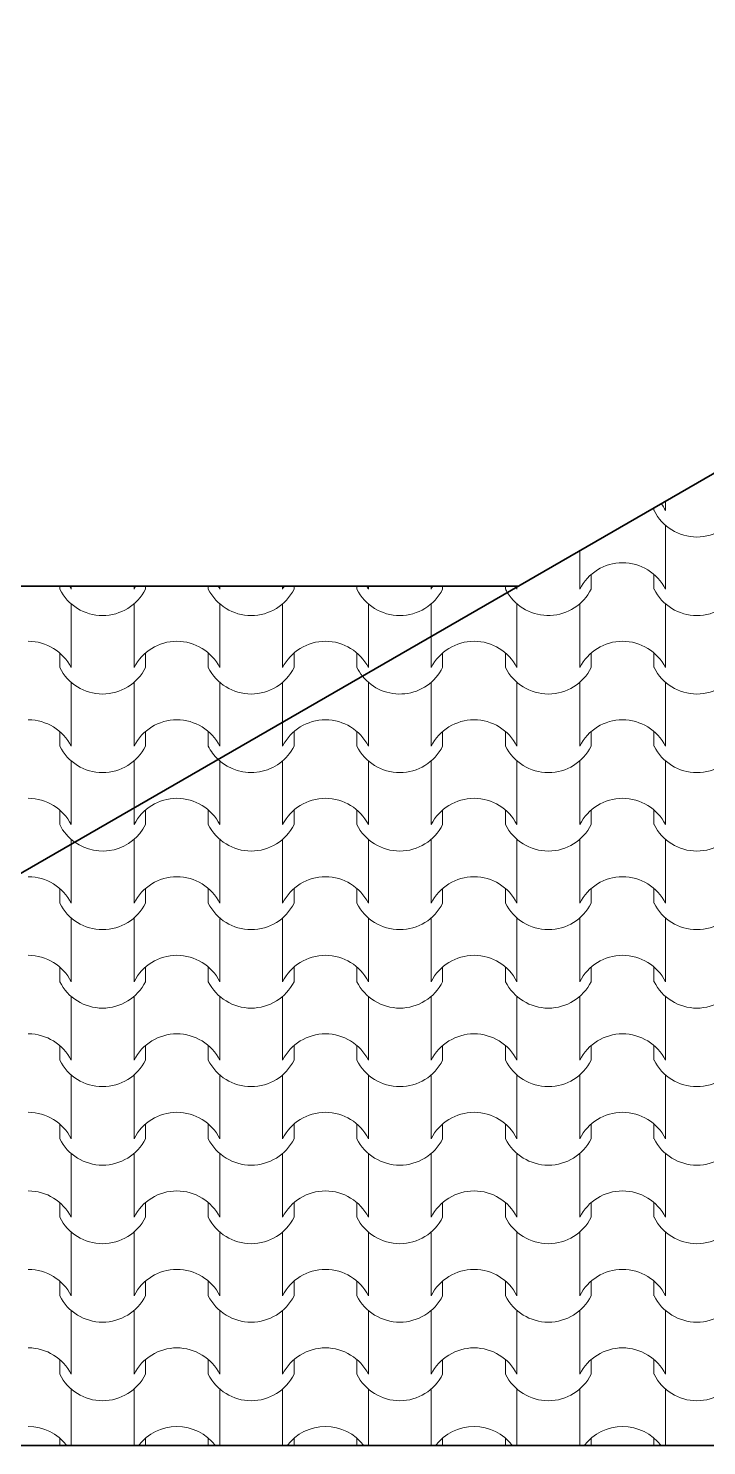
# Model space of a CAD drawing. Header units: millimetres. Extents: x 102766 to 172228, y -127504 to -81044.
# Drawn here: x 126594 to 127892, y -100622 to -97908 of the extents above; entities that cross this region are included whole.
import ezdxf

# ---------------------------------------------------------------- set-up
doc = ezdxf.new("R2010")
doc.units = ezdxf.units.MM
doc.header["$MEASUREMENT"] = 0
doc.layers.add('2D Drafting - General_Pen_No__105', color=7, linetype='Continuous', lineweight=13, true_color=0xcae6ff)
doc.layers.add('2D Drafting - General_Pen_No__82', color=7, linetype='Continuous', lineweight=20, true_color=0xaaaaaa)
doc.layers.add('Shell - Roof_Pen_No__21', color=7, linetype='Continuous', lineweight=35)

# ---------------------------------------------------------------- blocks, each defined once
blk = doc.blocks.new('*X6')
at = {"layer": '2D Drafting - General_Pen_No__82', "linetype": 'Continuous'}
for p, q in [((127791.6, -98826.3), (127791.6, -98831.8)), ((127813.6, -98813.6), (127813.6, -98831.8)), ((127813.6, -98860.2), (127813.6, -98921.1)), ((127649.4, -98908.4), (127649.4, -98921.1)), ((127649.4, -98921.1), (127649.4, -98982.1)), ((127813.6, -98921.1), (127813.6, -98982.1)), ((127671.4, -98954.1), (127671.4, -98982.1)), ((127791.6, -98954.1), (127791.6, -98982.1)), ((127529.2, -98977.8), (127529.2, -98982.1)), ((127529.2, -99010.5), (127529.2, -99071.5)), ((127649.4, -99010.5), (127649.4, -99071.5)), ((127813.6, -99010.5), (127813.6, -99071.5)), ((127364.9, -99072.6), (127364.9, -99132.5)), ((127529.2, -99071.5), (127529.2, -99132.5)), ((127649.4, -99071.5), (127649.4, -99132.5)), ((127813.6, -99071.5), (127813.6, -99132.5)), ((127386.9, -99104.4), (127386.9, -99132.5)), ((127507.2, -99104.4), (127507.2, -99132.5)), ((127671.4, -99104.4), (127671.4, -99132.5)), ((127791.6, -99104.4), (127791.6, -99132.5)), ((127244.7, -99160.9), (127244.7, -99221.8)), ((127364.9, -99160.9), (127364.9, -99221.8)), ((127529.2, -99160.9), (127529.2, -99221.8)), ((127649.4, -99160.9), (127649.4, -99221.8)), ((127813.6, -99160.9), (127813.6, -99221.8)), ((127080.4, -99236.9), (127080.4, -99282.8)), ((127244.7, -99221.8), (127244.7, -99282.8)), ((127364.9, -99221.8), (127364.9, -99282.8)), ((127529.2, -99221.8), (127529.2, -99282.8)), ((127649.4, -99221.8), (127649.4, -99282.8)), ((127813.6, -99221.8), (127813.6, -99282.8)), ((127102.4, -99254.8), (127102.4, -99282.8)), ((127222.7, -99254.8), (127222.7, -99282.8)), ((127386.9, -99254.8), (127386.9, -99282.8)), ((127507.2, -99254.8), (127507.2, -99282.8)), ((127671.4, -99254.8), (127671.4, -99282.8)), ((127791.6, -99254.8), (127791.6, -99282.8)), ((126960.2, -99311.2), (126960.2, -99372.2)), ((127080.4, -99311.2), (127080.4, -99372.2)), ((127244.7, -99311.2), (127244.7, -99372.2)), ((127364.9, -99311.2), (127364.9, -99372.2)), ((127529.2, -99311.2), (127529.2, -99372.2)), ((127649.4, -99311.2), (127649.4, -99372.2)), ((127813.6, -99311.2), (127813.6, -99372.2)), ((126960.2, -99372.2), (126960.2, -99433.1)), ((127080.4, -99372.2), (127080.4, -99433.1)), ((127244.7, -99372.2), (127244.7, -99433.1)), ((127364.9, -99372.2), (127364.9, -99433.1)), ((127529.2, -99372.2), (127529.2, -99433.1)), ((127649.4, -99372.2), (127649.4, -99433.1)), ((127813.6, -99372.2), (127813.6, -99433.1)), ((126796, -99401.1), (126796, -99433.1)), ((126818, -99405.1), (126818, -99433.1)), ((126938.2, -99405.1), (126938.2, -99433.1)), ((127102.4, -99405.1), (127102.4, -99433.1)), ((127222.7, -99405.1), (127222.7, -99433.1)), ((127386.9, -99405.1), (127386.9, -99433.1)), ((127507.2, -99405.1), (127507.2, -99433.1)), ((127671.4, -99405.1), (127671.4, -99433.1)), ((127791.6, -99405.1), (127791.6, -99433.1)), ((126675.7, -99470.5), (126675.7, -99522.5)), ((126796, -99461.5), (126796, -99522.5)), ((126960.2, -99461.5), (126960.2, -99522.5)), ((127080.4, -99461.5), (127080.4, -99522.5)), ((127244.7, -99461.5), (127244.7, -99522.5)), ((127364.9, -99461.5), (127364.9, -99522.5)), ((127529.2, -99461.5), (127529.2, -99522.5)), ((127649.4, -99461.5), (127649.4, -99522.5)), ((127813.6, -99461.5), (127813.6, -99522.5)), ((126675.7, -99522.5), (126675.7, -99583.5)), ((126796, -99522.5), (126796, -99583.5)), ((126960.2, -99522.5), (126960.2, -99583.5)), ((127080.4, -99522.5), (127080.4, -99583.5)), ((127244.7, -99522.5), (127244.7, -99583.5)), ((127364.9, -99522.5), (127364.9, -99583.5)), ((127529.2, -99522.5), (127529.2, -99583.5)), ((127649.4, -99522.5), (127649.4, -99583.5)), ((127813.6, -99522.5), (127813.6, -99583.5)), ((126653.7, -99555.4), (126653.7, -99583.5)), ((126818, -99555.4), (126818, -99583.5)), ((126938.2, -99555.4), (126938.2, -99583.5)), ((127102.4, -99555.4), (127102.4, -99583.5)), ((127222.7, -99555.4), (127222.7, -99583.5)), ((127386.9, -99555.4), (127386.9, -99583.5)), ((127507.2, -99555.4), (127507.2, -99583.5)), ((127671.4, -99555.4), (127671.4, -99583.5)), ((127791.6, -99555.4), (127791.6, -99583.5)), ((126675.7, -99611.9), (126675.7, -99672.8)), ((126796, -99611.9), (126796, -99672.8)), ((126960.2, -99611.9), (126960.2, -99672.8)), ((127080.4, -99611.9), (127080.4, -99672.8)), ((127244.7, -99611.9), (127244.7, -99672.8)), ((127364.9, -99611.9), (127364.9, -99672.8)), ((127529.2, -99611.9), (127529.2, -99672.8)), ((127649.4, -99611.9), (127649.4, -99672.8)), ((127813.6, -99611.9), (127813.6, -99672.8)), ((126675.7, -99672.8), (126675.7, -99733.8)), ((126796, -99672.8), (126796, -99733.8)), ((126960.2, -99672.8), (126960.2, -99733.8)), ((127080.4, -99672.8), (127080.4, -99733.8)), ((127244.7, -99672.8), (127244.7, -99733.8)), ((127364.9, -99672.8), (127364.9, -99733.8)), ((127529.2, -99672.8), (127529.2, -99733.8)), ((127649.4, -99672.8), (127649.4, -99733.8)), ((127813.6, -99672.8), (127813.6, -99733.8)), ((126653.7, -99705.8), (126653.7, -99733.8)), ((126818, -99705.8), (126818, -99733.8)), ((126938.2, -99705.8), (126938.2, -99733.8)), ((127102.4, -99705.8), (127102.4, -99733.8)), ((127222.7, -99705.8), (127222.7, -99733.8)), ((127386.9, -99705.8), (127386.9, -99733.8)), ((127507.2, -99705.8), (127507.2, -99733.8)), ((127671.4, -99705.8), (127671.4, -99733.8)), ((127791.6, -99705.8), (127791.6, -99733.8)), ((126675.7, -99762.2), (126675.7, -99823.2)), ((126796, -99762.2), (126796, -99823.2)), ((126960.2, -99762.2), (126960.2, -99823.2)), ((127080.4, -99762.2), (127080.4, -99823.2)), ((127244.7, -99762.2), (127244.7, -99823.2)), ((127364.9, -99762.2), (127364.9, -99823.2)), ((127529.2, -99762.2), (127529.2, -99823.2)), ((127649.4, -99762.2), (127649.4, -99823.2)), ((127813.6, -99762.2), (127813.6, -99823.2)), ((126675.7, -99823.2), (126675.7, -99884.1)), ((126796, -99823.2), (126796, -99884.1)), ((126960.2, -99823.2), (126960.2, -99884.1)), ((127080.4, -99823.2), (127080.4, -99884.1)), ((127244.7, -99823.2), (127244.7, -99884.1)), ((127364.9, -99823.2), (127364.9, -99884.1)), ((127529.2, -99823.2), (127529.2, -99884.1)), ((127649.4, -99823.2), (127649.4, -99884.1)), ((127813.6, -99823.2), (127813.6, -99884.1)), ((126653.7, -99856.1), (126653.7, -99884.1)), ((126818, -99856.1), (126818, -99884.1)), ((126938.2, -99856.1), (126938.2, -99884.1)), ((127102.4, -99856.1), (127102.4, -99884.1)), ((127222.7, -99856.1), (127222.7, -99884.1)), ((127386.9, -99856.1), (127386.9, -99884.1)), ((127507.2, -99856.1), (127507.2, -99884.1)), ((127671.4, -99856.1), (127671.4, -99884.1)), ((127791.6, -99856.1), (127791.6, -99884.1)), ((126675.7, -99912.5), (126675.7, -99973.5)), ((126796, -99912.5), (126796, -99973.5)), ((126960.2, -99912.5), (126960.2, -99973.5)), ((127080.4, -99912.5), (127080.4, -99973.5)), ((127244.7, -99912.5), (127244.7, -99973.5)), ((127364.9, -99912.5), (127364.9, -99973.5)), ((127529.2, -99912.5), (127529.2, -99973.5)), ((127649.4, -99912.5), (127649.4, -99973.5)), ((127813.6, -99912.5), (127813.6, -99973.5)), ((126675.7, -99973.5), (126675.7, -100034.5)), ((126796, -99973.5), (126796, -100034.5)), ((126960.2, -99973.5), (126960.2, -100034.5)), ((127080.4, -99973.5), (127080.4, -100034.5)), ((127244.7, -99973.5), (127244.7, -100034.5)), ((127364.9, -99973.5), (127364.9, -100034.5)), ((127529.2, -99973.5), (127529.2, -100034.5)), ((127649.4, -99973.5), (127649.4, -100034.5)), ((127813.6, -99973.5), (127813.6, -100034.5)), ((126653.7, -100006.4), (126653.7, -100034.5)), ((126818, -100006.4), (126818, -100034.5)), ((126938.2, -100006.4), (126938.2, -100034.5)), ((127102.4, -100006.4), (127102.4, -100034.5)), ((127222.7, -100006.4), (127222.7, -100034.5)), ((127386.9, -100006.4), (127386.9, -100034.5)), ((127507.2, -100006.4), (127507.2, -100034.5)), ((127671.4, -100006.4), (127671.4, -100034.5)), ((127791.6, -100006.4), (127791.6, -100034.5)), ((126675.7, -100062.9), (126675.7, -100123.8)), ((126796, -100062.9), (126796, -100123.8)), ((126960.2, -100062.9), (126960.2, -100123.8)), ((127080.4, -100062.9), (127080.4, -100123.8)), ((127244.7, -100062.9), (127244.7, -100123.8)), ((127364.9, -100062.9), (127364.9, -100123.8)), ((127529.2, -100062.9), (127529.2, -100123.8)), ((127649.4, -100062.9), (127649.4, -100123.8)), ((127813.6, -100062.9), (127813.6, -100123.8)), ((126675.7, -100123.8), (126675.7, -100184.8)), ((126796, -100123.8), (126796, -100184.8)), ((126960.2, -100123.8), (126960.2, -100184.8)), ((127080.4, -100123.8), (127080.4, -100184.8)), ((127244.7, -100123.8), (127244.7, -100184.8)), ((127364.9, -100123.8), (127364.9, -100184.8)), ((127529.2, -100123.8), (127529.2, -100184.8)), ((127649.4, -100123.8), (127649.4, -100184.8)), ((127813.6, -100123.8), (127813.6, -100184.8)), ((126653.7, -100156.8), (126653.7, -100184.8)), ((126818, -100156.8), (126818, -100184.8)), ((126938.2, -100156.8), (126938.2, -100184.8)), ((127102.4, -100156.8), (127102.4, -100184.8)), ((127222.7, -100156.8), (127222.7, -100184.8)), ((127386.9, -100156.8), (127386.9, -100184.8)), ((127507.2, -100156.8), (127507.2, -100184.8)), ((127671.4, -100156.8), (127671.4, -100184.8)), ((127791.6, -100156.8), (127791.6, -100184.8)), ((126675.7, -100213.2), (126675.7, -100274.2)), ((126796, -100213.2), (126796, -100274.2)), ((126960.2, -100213.2), (126960.2, -100274.2)), ((127080.4, -100213.2), (127080.4, -100274.2)), ((127244.7, -100213.2), (127244.7, -100274.2)), ((127364.9, -100213.2), (127364.9, -100274.2)), ((127529.2, -100213.2), (127529.2, -100274.2)), ((127649.4, -100213.2), (127649.4, -100274.2)), ((127813.6, -100213.2), (127813.6, -100274.2)), ((126675.7, -100274.2), (126675.7, -100335.1)), ((126796, -100274.2), (126796, -100335.1)), ((126960.2, -100274.2), (126960.2, -100335.1)), ((127080.4, -100274.2), (127080.4, -100335.1)), ((127244.7, -100274.2), (127244.7, -100335.1)), ((127364.9, -100274.2), (127364.9, -100335.1)), ((127529.2, -100274.2), (127529.2, -100335.1)), ((127649.4, -100274.2), (127649.4, -100335.1)), ((127813.6, -100274.2), (127813.6, -100335.1)), ((126653.7, -100307.1), (126653.7, -100335.1)), ((126818, -100307.1), (126818, -100335.1)), ((126938.2, -100307.1), (126938.2, -100335.1)), ((127102.4, -100307.1), (127102.4, -100335.1)), ((127222.7, -100307.1), (127222.7, -100335.1)), ((127386.9, -100307.1), (127386.9, -100335.1)), ((127507.2, -100307.1), (127507.2, -100335.1)), ((127671.4, -100307.1), (127671.4, -100335.1)), ((127791.6, -100307.1), (127791.6, -100335.1)), ((126675.7, -100363.5), (126675.7, -100424.5)), ((126796, -100363.5), (126796, -100424.5)), ((126960.2, -100363.5), (126960.2, -100424.5)), ((127080.4, -100363.5), (127080.4, -100424.5)), ((127244.7, -100363.5), (127244.7, -100424.5)), ((127364.9, -100363.5), (127364.9, -100424.5)), ((127529.2, -100363.5), (127529.2, -100424.5)), ((127649.4, -100363.5), (127649.4, -100424.5)), ((127813.6, -100363.5), (127813.6, -100424.5)), ((126675.7, -100424.5), (126675.7, -100485.5)), ((126796, -100424.5), (126796, -100485.5)), ((126960.2, -100424.5), (126960.2, -100485.5)), ((127080.4, -100424.5), (127080.4, -100485.5)), ((127244.7, -100424.5), (127244.7, -100485.5)), ((127364.9, -100424.5), (127364.9, -100485.5)), ((127529.2, -100424.5), (127529.2, -100485.5)), ((127649.4, -100424.5), (127649.4, -100485.5)), ((127813.6, -100424.5), (127813.6, -100485.5)), ((126653.7, -100457.4), (126653.7, -100485.5)), ((126818, -100457.4), (126818, -100485.5)), ((126938.2, -100457.4), (126938.2, -100485.5)), ((127102.4, -100457.4), (127102.4, -100485.5)), ((127222.7, -100457.4), (127222.7, -100485.5)), ((127386.9, -100457.4), (127386.9, -100485.5)), ((127507.2, -100457.4), (127507.2, -100485.5)), ((127671.4, -100457.4), (127671.4, -100485.5)), ((127791.6, -100457.4), (127791.6, -100485.5)), ((126675.7, -100513.9), (126675.7, -100574.8)), ((126796, -100513.9), (126796, -100574.8)), ((126960.2, -100513.9), (126960.2, -100574.8)), ((127080.4, -100513.9), (127080.4, -100574.8)), ((127244.7, -100513.9), (127244.7, -100574.8)), ((127364.9, -100513.9), (127364.9, -100574.8)), ((127529.2, -100513.9), (127529.2, -100574.8)), ((127649.4, -100513.9), (127649.4, -100574.8)), ((127813.6, -100513.9), (127813.6, -100574.8)), ((126675.7, -100574.8), (126675.7, -100622.1)), ((126796, -100574.8), (126796, -100622.1)), ((126960.2, -100574.8), (126960.2, -100622.1)), ((127080.4, -100574.8), (127080.4, -100622.1)), ((127244.7, -100574.8), (127244.7, -100622.1)), ((127364.9, -100574.8), (127364.9, -100622.1)), ((127529.2, -100574.8), (127529.2, -100622.1)), ((127649.4, -100574.8), (127649.4, -100622.1)), ((127813.6, -100574.8), (127813.6, -100622.1)), ((126653.7, -100607.8), (126653.7, -100622.1)), ((126818, -100607.8), (126818, -100622.1)), ((126938.2, -100607.8), (126938.2, -100622.1)), ((127102.4, -100607.8), (127102.4, -100622.1)), ((127222.7, -100607.8), (127222.7, -100622.1)), ((127386.9, -100607.8), (127386.9, -100622.1)), ((127507.2, -100607.8), (127507.2, -100622.1)), ((127671.4, -100607.8), (127671.4, -100622.1)), ((127791.6, -100607.8), (127791.6, -100622.1))]:
    blk.add_line(p, q, dxfattribs=at)
for centre, radius, start, end in [((127873.8, -98790.5), 91.9, 206.7044, 333.2956), ((127731.2, -98873.7), 92.5, 26.9885, 36.7804), ((127731.8, -99024.1), 92.5, 90.1705, 153.0115), ((127731.2, -99024.1), 92.5, 26.9885, 89.8295), ((127589.3, -98940.8), 91.9, 211.239, 333.2956), ((127446.8, -99024.1), 92.5, 26.9885, 29.3011), ((127873.8, -98940.8), 91.9, 206.7044, 333.2956), ((127447.3, -99174.4), 92.5, 90.1705, 153.0115), ((127446.8, -99174.4), 92.5, 26.9885, 89.8295), ((127731.8, -99174.4), 92.5, 90.1705, 153.0115), ((127731.2, -99174.4), 92.5, 26.9885, 89.8295), ((127304.8, -99091.1), 91.9, 218.7806, 333.2956), ((127589.3, -99091.1), 91.9, 206.7044, 333.2956), ((127873.8, -99091.1), 91.9, 206.7044, 333.2956), ((127162.8, -99324.8), 92.5, 90.1705, 153.0115), ((127162.3, -99324.8), 92.5, 26.9885, 89.8295), ((127447.3, -99324.8), 92.5, 90.1705, 153.0115), ((127446.8, -99324.8), 92.5, 26.9885, 89.8295), ((127731.8, -99324.8), 92.5, 90.1705, 153.0115), ((127731.2, -99324.8), 92.5, 26.9885, 89.8295), ((127020.3, -99241.5), 91.9, 226.4799, 333.2956), ((127304.8, -99241.5), 91.9, 206.7044, 333.2956), ((127589.3, -99241.5), 91.9, 206.7044, 333.2956), ((127873.8, -99241.5), 91.9, 206.7044, 333.2956), ((126878.4, -99475.1), 92.5, 90.1705, 153.0115), ((126877.8, -99475.1), 92.5, 26.9885, 89.8295), ((127162.8, -99475.1), 92.5, 90.1705, 153.0115), ((127162.3, -99475.1), 92.5, 26.9885, 89.8295), ((127447.3, -99475.1), 92.5, 90.1705, 153.0115), ((127446.8, -99475.1), 92.5, 26.9885, 89.8295), ((127731.8, -99475.1), 92.5, 90.1705, 153.0115), ((127731.2, -99475.1), 92.5, 26.9885, 89.8295), ((126735.8, -99391.8), 91.9, 234.5009, 333.2956), ((127020.3, -99391.8), 91.9, 206.7044, 333.2956), ((127304.8, -99391.8), 91.9, 206.7044, 333.2956), ((127589.3, -99391.8), 91.9, 206.7044, 333.2956), ((127873.8, -99391.8), 91.9, 206.7044, 333.2956), ((126593.3, -99625.4), 92.5, 26.9885, 89.8295), ((126878.4, -99625.4), 92.5, 90.1705, 153.0115), ((126877.8, -99625.4), 92.5, 26.9885, 89.8295), ((127162.8, -99625.4), 92.5, 90.1705, 153.0115), ((127162.3, -99625.4), 92.5, 26.9885, 89.8295), ((127447.3, -99625.4), 92.5, 90.1705, 153.0115), ((127446.8, -99625.4), 92.5, 26.9885, 89.8295), ((127731.8, -99625.4), 92.5, 90.1705, 153.0115), ((127731.2, -99625.4), 92.5, 26.9885, 89.8295), ((126735.8, -99542.2), 91.9, 206.7044, 333.2956), ((127020.3, -99542.2), 91.9, 206.7044, 333.2956), ((127304.8, -99542.2), 91.9, 206.7044, 333.2956), ((127589.3, -99542.2), 91.9, 206.7044, 333.2956), ((127873.8, -99542.2), 91.9, 206.7044, 333.2956), ((126593.3, -99775.8), 92.5, 26.9885, 89.8295), ((126878.4, -99775.8), 92.5, 90.1705, 153.0115), ((126877.8, -99775.8), 92.5, 26.9885, 89.8295), ((127162.8, -99775.8), 92.5, 90.1705, 153.0115), ((127162.3, -99775.8), 92.5, 26.9885, 89.8295), ((127447.3, -99775.8), 92.5, 90.1705, 153.0115), ((127446.8, -99775.8), 92.5, 26.9885, 89.8295), ((127731.8, -99775.8), 92.5, 90.1705, 153.0115), ((127731.2, -99775.8), 92.5, 26.9885, 89.8295), ((126735.8, -99692.5), 91.9, 206.7044, 333.2956), ((127020.3, -99692.5), 91.9, 206.7044, 333.2956), ((127304.8, -99692.5), 91.9, 206.7044, 333.2956), ((127589.3, -99692.5), 91.9, 206.7044, 333.2956), ((127873.8, -99692.5), 91.9, 206.7044, 333.2956), ((126593.3, -99926.1), 92.5, 26.9885, 89.8295), ((126878.4, -99926.1), 92.5, 90.1705, 153.0115), ((126877.8, -99926.1), 92.5, 26.9885, 89.8295), ((127162.8, -99926.1), 92.5, 90.1705, 153.0115), ((127162.3, -99926.1), 92.5, 26.9885, 89.8295), ((127447.3, -99926.1), 92.5, 90.1705, 153.0115), ((127446.8, -99926.1), 92.5, 26.9885, 89.8295), ((127731.8, -99926.1), 92.5, 90.1705, 153.0115), ((127731.2, -99926.1), 92.5, 26.9885, 89.8295), ((126735.8, -99842.8), 91.9, 206.7044, 333.2956), ((127020.3, -99842.8), 91.9, 206.7044, 333.2956), ((127304.8, -99842.8), 91.9, 206.7044, 333.2956), ((127589.3, -99842.8), 91.9, 206.7044, 333.2956), ((127873.8, -99842.8), 91.9, 206.7044, 333.2956), ((126593.3, -100076.4), 92.5, 26.9885, 89.8295), ((126878.4, -100076.4), 92.5, 90.1705, 153.0115), ((126877.8, -100076.4), 92.5, 26.9885, 89.8295), ((127162.8, -100076.4), 92.5, 90.1705, 153.0115), ((127162.3, -100076.4), 92.5, 26.9885, 89.8295), ((127447.3, -100076.4), 92.5, 90.1705, 153.0115), ((127446.8, -100076.4), 92.5, 26.9885, 89.8295), ((127731.8, -100076.4), 92.5, 90.1705, 153.0115), ((127731.2, -100076.4), 92.5, 26.9885, 89.8295), ((126735.8, -99993.2), 91.9, 206.7044, 333.2956), ((127020.3, -99993.2), 91.9, 206.7044, 333.2956), ((127304.8, -99993.2), 91.9, 206.7044, 333.2956), ((127589.3, -99993.2), 91.9, 206.7044, 333.2956), ((127873.8, -99993.2), 91.9, 206.7044, 333.2956), ((126593.3, -100226.8), 92.5, 26.9885, 89.8295), ((126878.4, -100226.8), 92.5, 90.1705, 153.0115), ((126877.8, -100226.8), 92.5, 26.9885, 89.8295), ((127162.8, -100226.8), 92.5, 90.1705, 153.0115), ((127162.3, -100226.8), 92.5, 26.9885, 89.8295), ((127447.3, -100226.8), 92.5, 90.1705, 153.0115), ((127446.8, -100226.8), 92.5, 26.9885, 89.8295), ((127731.8, -100226.8), 92.5, 90.1705, 153.0115), ((127731.2, -100226.8), 92.5, 26.9885, 89.8295), ((126735.8, -100143.5), 91.9, 206.7044, 333.2956), ((127020.3, -100143.5), 91.9, 206.7044, 333.2956), ((127304.8, -100143.5), 91.9, 206.7044, 333.2956), ((127589.3, -100143.5), 91.9, 206.7044, 333.2956), ((127873.8, -100143.5), 91.9, 206.7044, 333.2956), ((126593.3, -100377.1), 92.5, 26.9885, 89.8295), ((126878.4, -100377.1), 92.5, 90.1705, 153.0115), ((126877.8, -100377.1), 92.5, 26.9885, 89.8295), ((127162.8, -100377.1), 92.5, 90.1705, 153.0115), ((127162.3, -100377.1), 92.5, 26.9885, 89.8295), ((127447.3, -100377.1), 92.5, 90.1705, 153.0115), ((127446.8, -100377.1), 92.5, 26.9885, 89.8295), ((127731.8, -100377.1), 92.5, 90.1705, 153.0115), ((127731.2, -100377.1), 92.5, 26.9885, 89.8295), ((126735.8, -100293.8), 91.9, 206.7044, 333.2956), ((127020.3, -100293.8), 91.9, 206.7044, 333.2956), ((127304.8, -100293.8), 91.9, 206.7044, 333.2956), ((127589.3, -100293.8), 91.9, 206.7044, 333.2956), ((127873.8, -100293.8), 91.9, 206.7044, 333.2956), ((126593.3, -100527.4), 92.5, 26.9885, 89.8295), ((126878.4, -100527.4), 92.5, 90.1705, 153.0115), ((126877.8, -100527.4), 92.5, 26.9885, 89.8295), ((127162.8, -100527.4), 92.5, 90.1705, 153.0115), ((127162.3, -100527.4), 92.5, 26.9885, 89.8295), ((127447.3, -100527.4), 92.5, 90.1705, 153.0115), ((127446.8, -100527.4), 92.5, 26.9885, 89.8295), ((127731.8, -100527.4), 92.5, 90.1705, 153.0115), ((127731.2, -100527.4), 92.5, 26.9885, 89.8295), ((126735.8, -100444.2), 91.9, 206.7044, 333.2956), ((127020.3, -100444.2), 91.9, 206.7044, 333.2956), ((127304.8, -100444.2), 91.9, 206.7044, 333.2956), ((127589.3, -100444.2), 91.9, 206.7044, 333.2956), ((127873.8, -100444.2), 91.9, 206.7044, 333.2956), ((126593.3, -100677.8), 92.5, 37.0055, 89.8295), ((126878.4, -100677.8), 92.5, 90.1705, 142.9945), ((126877.8, -100677.8), 92.5, 37.0055, 89.8295), ((127162.8, -100677.8), 92.5, 90.1705, 142.9945), ((127162.3, -100677.8), 92.5, 37.0055, 89.8295), ((127447.3, -100677.8), 92.5, 90.1705, 142.9945), ((127446.8, -100677.8), 92.5, 37.0055, 89.8295), ((127731.8, -100677.8), 92.5, 90.1705, 142.9945), ((127731.2, -100677.8), 92.5, 37.0055, 89.8295)]:
    blk.add_arc(centre, radius, start, end, dxfattribs=at)
blk = doc.blocks.new('Fill_3')
at = {"layer": '2D Drafting - General_Pen_No__105', "linetype": 'Continuous'}
for p, q in [((129381.4, -97908.4), (124681.1, -100622.1)), ((124681.1, -100622.1), (134081.6, -100622.1))]:
    blk.add_line(p, q, dxfattribs=at)
at = {"layer": '2D Drafting - General_Pen_No__82', "linetype": 'Continuous'}
blk.add_blockref('*X6', (0, 0), dxfattribs=at)
blk = doc.blocks.new('*X8')
at = {"layer": '2D Drafting - General_Pen_No__82', "linetype": 'Continuous'}
for p, q in [((126653.7, -98976.8), (126653.7, -98982.1)), ((126675.7, -98976.8), (126675.7, -98982.1)), ((126796, -98976.8), (126796, -98982.1)), ((126818, -98976.8), (126818, -98982.1)), ((126938.2, -98976.8), (126938.2, -98982.1)), ((126960.2, -98976.8), (126960.2, -98982.1)), ((127080.4, -98976.8), (127080.4, -98982.1)), ((127102.4, -98976.8), (127102.4, -98982.1)), ((127222.7, -98976.8), (127222.7, -98982.1)), ((127244.7, -98976.8), (127244.7, -98982.1)), ((127364.9, -98976.8), (127364.9, -98982.1)), ((127386.9, -98976.8), (127386.9, -98982.1)), ((127507.2, -98976.8), (127507.2, -98982.1)), ((127529.2, -98976.8), (127529.2, -98977.8)), ((126675.7, -99010.5), (126675.7, -99071.5)), ((126796, -99010.5), (126796, -99071.5)), ((126960.2, -99010.5), (126960.2, -99071.5)), ((127080.4, -99010.5), (127080.4, -99071.5)), ((127244.7, -99010.5), (127244.7, -99071.5)), ((127364.9, -99010.5), (127364.9, -99071.5)), ((126675.7, -99071.5), (126675.7, -99132.5)), ((126796, -99071.5), (126796, -99132.5)), ((126960.2, -99071.5), (126960.2, -99132.5)), ((127080.4, -99071.5), (127080.4, -99132.5)), ((127244.7, -99071.5), (127244.7, -99132.5)), ((127364.9, -99071.5), (127364.9, -99072.6)), ((126653.7, -99104.4), (126653.7, -99132.5)), ((126818, -99104.4), (126818, -99132.5)), ((126938.2, -99104.4), (126938.2, -99132.5)), ((127102.4, -99104.4), (127102.4, -99132.5)), ((127222.7, -99104.4), (127222.7, -99132.5)), ((126675.7, -99160.9), (126675.7, -99221.8)), ((126796, -99160.9), (126796, -99221.8)), ((126960.2, -99160.9), (126960.2, -99221.8)), ((127080.4, -99160.9), (127080.4, -99221.8)), ((126675.7, -99221.8), (126675.7, -99282.8)), ((126796, -99221.8), (126796, -99282.8)), ((126960.2, -99221.8), (126960.2, -99282.8)), ((127080.4, -99221.8), (127080.4, -99236.9)), ((126653.7, -99254.8), (126653.7, -99282.8)), ((126818, -99254.8), (126818, -99282.8)), ((126938.2, -99254.8), (126938.2, -99282.8)), ((126675.7, -99311.2), (126675.7, -99372.2)), ((126796, -99311.2), (126796, -99372.2)), ((126675.7, -99372.2), (126675.7, -99433.1)), ((126796, -99372.2), (126796, -99401.1)), ((126653.7, -99405.1), (126653.7, -99433.1)), ((126675.7, -99461.5), (126675.7, -99470.5))]:
    blk.add_line(p, q, dxfattribs=at)
for centre, radius, start, end in [((126735.8, -98940.8), 91.9, 206.7044, 333.2956), ((126593.3, -99024.1), 92.5, 26.9885, 30.7737), ((126878.4, -99024.1), 92.5, 149.2263, 153.0115), ((127020.3, -98940.8), 91.9, 206.7044, 333.2956), ((126877.8, -99024.1), 92.5, 26.9885, 30.7737), ((127162.8, -99024.1), 92.5, 149.2263, 153.0115), ((127304.8, -98940.8), 91.9, 206.7044, 333.2956), ((127162.3, -99024.1), 92.5, 26.9885, 30.7737), ((127447.3, -99024.1), 92.5, 149.2263, 153.0115), ((127589.3, -98940.8), 91.9, 206.7044, 211.239), ((127446.8, -99024.1), 92.5, 29.3011, 30.7737), ((126593.3, -99174.4), 92.5, 26.9885, 89.8295), ((126878.4, -99174.4), 92.5, 90.1705, 153.0115), ((126877.8, -99174.4), 92.5, 26.9885, 89.8295), ((127162.8, -99174.4), 92.5, 90.1705, 153.0115), ((127162.3, -99174.4), 92.5, 26.9885, 89.8295), ((126735.8, -99091.1), 91.9, 206.7044, 333.2956), ((127020.3, -99091.1), 91.9, 206.7044, 333.2956), ((127304.8, -99091.1), 91.9, 206.7044, 218.7806), ((126593.3, -99324.8), 92.5, 26.9885, 89.8295), ((126878.4, -99324.8), 92.5, 90.1705, 153.0115), ((126877.8, -99324.8), 92.5, 26.9885, 89.8295), ((126735.8, -99241.5), 91.9, 206.7044, 333.2956), ((127020.3, -99241.5), 91.9, 206.7044, 226.4799), ((126593.3, -99475.1), 92.5, 26.9885, 89.8295), ((126735.8, -99391.8), 91.9, 206.7044, 234.5009)]:
    blk.add_arc(centre, radius, start, end, dxfattribs=at)
blk = doc.blocks.new('Fill_4')
at = {"layer": '2D Drafting - General_Pen_No__105', "linetype": 'Continuous'}
for p, q in [((124681.1, -100622.1), (127531, -98976.8)), ((127531, -98976.8), (125081.5, -98976.8))]:
    blk.add_line(p, q, dxfattribs=at)
at = {"layer": '2D Drafting - General_Pen_No__82', "linetype": 'Continuous'}
blk.add_blockref('*X8', (0, 0), dxfattribs=at)

msp = doc.modelspace()

# ---------------------------------------------------------------- linework, layer by layer
at = {"layer": 'Shell - Roof_Pen_No__21', "linetype": 'Continuous'}
for p, q in [((129381.4, -97908.4), (124681.1, -100622.1)), ((125081.5, -98976.8), (127531, -98976.8)), ((124681.1, -100622.1), (134081.6, -100622.1))]:
    msp.add_line(p, q, dxfattribs=at)

# ---------------------------------------------------------------- block references
at = {"layer": '2D Drafting - General_Pen_No__82', "linetype": 'Continuous'}
for name in ['Fill_3', 'Fill_4']:
    msp.add_blockref(name, (0, 0), dxfattribs=at)

doc.saveas('drawing.dxf')
